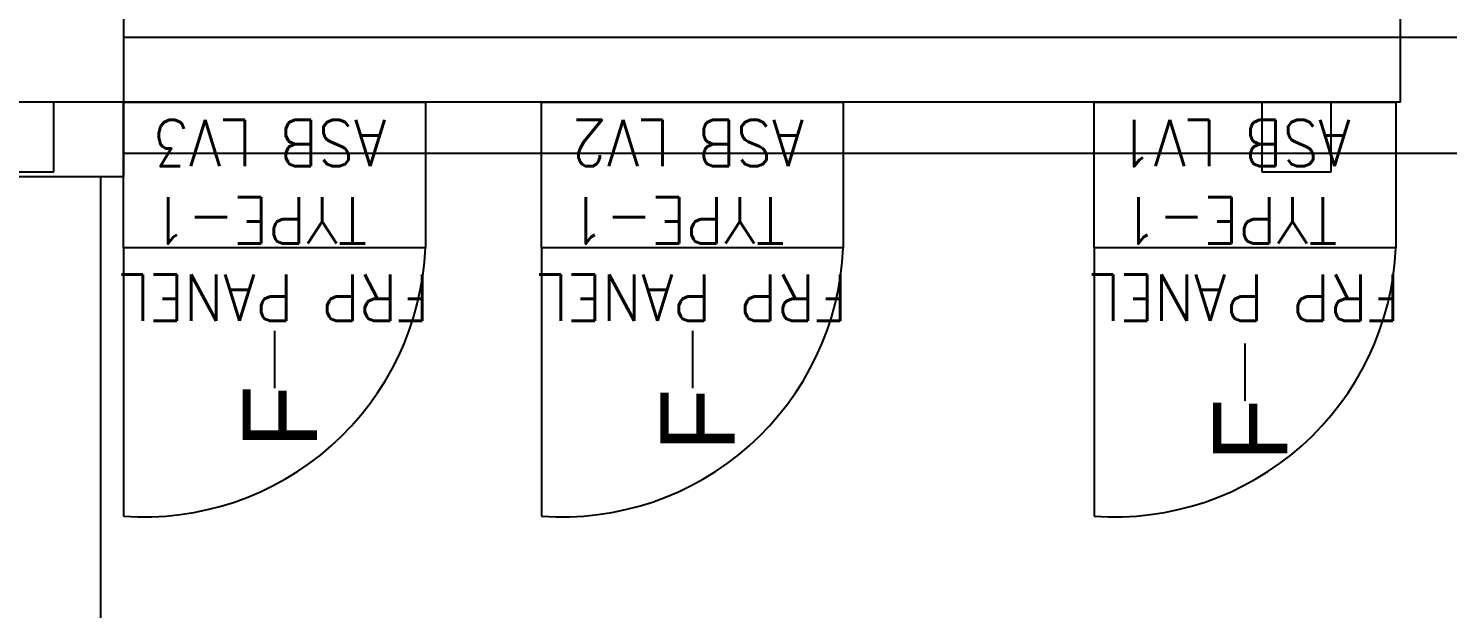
# Model space of a CAD drawing. Header units: metres. Extents: x 530797 to 531186, y 2675944 to 2676144.
# Drawn here: x 531146.39 to 531149.447, y 2676010.322 to 2676011.573 of the extents above; entities that cross this region are included whole.
import ezdxf

# ---------------------------------------------------------------- set-up
doc = ezdxf.new("R2010")
doc.units = ezdxf.units.M
doc.linetypes.add('DASHED', pattern=[0.75, 0.5, -0.25])
doc.linetypes.add('HIDDEN', pattern=[0.375, 0.25, -0.125])
doc.layers.add('IDT', color=7, linetype='Continuous')
doc.styles.add('Arial', font='arial.ttf')
doc.styles.add('RomanS', font='romans.shx')

# ---------------------------------------------------------------- blocks, each defined once
blk = doc.blocks.new('IDT')
at = {"layer": 'IDT', "color": 8}
for p, q in [((29.602, 15.4101), (29.602, 18.0601)), ((29.552, 15.0601), (29.552, 15.4101)), ((29.552, 15.4101), (29.902, 15.4101)), ((26.951, 15.3997), (26.951, 15.2497)), ((27.101, 15.3997), (26.951, 15.3997)), ((27.101, 15.2497), (27.101, 15.3997)), ((29.702, 15.3997), (29.702, 15.2497)), ((29.852, 15.3997), (29.702, 15.3997)), ((25.902, 15.3601), (29.552, 15.3601)), ((26.802, 15.2497), (32.6992, 15.2497)), ((26.951, 15.2497), (27.101, 15.2497)), ((29.702, 15.2497), (29.852, 15.2497)), ((25.902, 15.1101), (29.552, 15.1101))]:
    blk.add_line(p, q, dxfattribs=at)
at = {"layer": 'IDT', "color": 8, "linetype": 'DASHED', "ltscale": 5}
for p, q in [((27.462, 15.5637), (27.462, 16.1417)), ((28.652, 15.5637), (28.652, 16.1417)), ((29.552, 15.5637), (29.552, 16.1417))]:
    blk.add_line(p, q, dxfattribs=at)
at = {"layer": 'IDT', "color": 7}
for p, q in [((27.137, 15.8206), (27.137, 15.8931)), ((28.327, 15.7932), (28.327, 15.8658)), ((29.227, 15.7932), (29.227, 15.8658)), ((27.137, 15.7694), (27.137, 15.8206)), ((28.327, 15.7421), (28.327, 15.7932)), ((29.227, 15.7421), (29.227, 15.7932)), ((26.812, 15.5637), (27.462, 15.5637)), ((26.812, 15.2497), (26.812, 15.5637)), ((27.462, 15.5637), (27.462, 15.2497)), ((28.002, 15.5637), (28.652, 15.5637)), ((28.002, 15.2497), (28.002, 15.5637)), ((28.652, 15.5637), (28.652, 15.2497)), ((28.902, 15.5637), (29.552, 15.5637)), ((28.902, 15.2497), (28.902, 15.5637)), ((29.552, 15.5637), (29.552, 15.2497)), ((27.462, 15.2497), (26.812, 15.2497)), ((28.652, 15.2497), (28.002, 15.2497)), ((29.552, 15.2497), (28.902, 15.2497))]:
    blk.add_line(p, q, dxfattribs=at)
at = {"layer": 'IDT', "color": 8, "linetype": 'HIDDEN', "ltscale": 2.5}
blk.add_line((26.802, 15.2497), (26.802, 15.0097), dxfattribs=at)
at = {"layer": 'IDT', "color": 8, "linetype": 'DASHED', "ltscale": 5}
for centre in [(27.4175, 15.5373), (28.6075, 15.5373), (29.5075, 15.5373)]:
    blk.add_arc(centre, 0.606, 85.7856, 177.5034, dxfattribs=at)
at = {"layer": 'IDT', "color": 7, "style": 'Arial'}
for p in [(27.0458, 16.0245), (28.2358, 16.0028), (29.1358, 15.9961)]:
    blk.add_text('F', height=0.16, rotation=270, dxfattribs=at).set_placement(p)
at = {"layer": 'IDT', "color": 7, "style": 'RomanS', "width": 0.9}
for s, p in [('FRP PANEL', (26.8034, 15.6209)), ('FRP PANEL', (27.9934, 15.6209)), ('FRP PANEL', (28.8934, 15.6209)), ('TYPE-1', (26.9382, 15.4542)), ('TYPE-1', (28.1282, 15.4542)), ('TYPE-1', (29.0282, 15.4542)), ('ASB LV1', (26.9092, 15.2876)), ('ASB LV2', (28.0864, 15.2876)), ('ASB LV3', (28.9864, 15.2876))]:
    blk.add_text(s, height=0.1, dxfattribs=at).set_placement(p)

msp = doc.modelspace()

# ---------------------------------------------------------------- block references
at = {"layer": 'IDT', "color": 8, "rotation": 180}
msp.add_blockref('IDT', (531176.1473, 2676026.663), dxfattribs=at)

doc.saveas('drawing.dxf')
